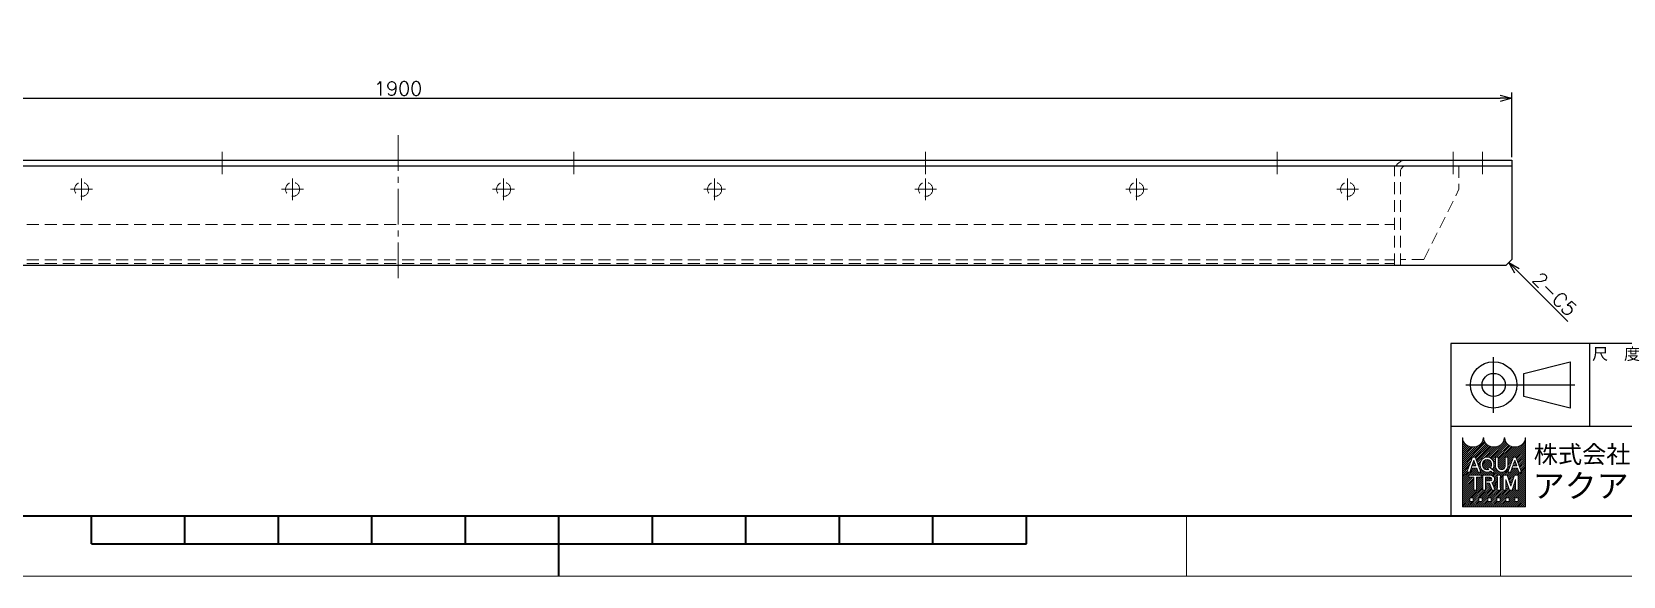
# Model space of a CAD drawing. Header units: millimetres. Extents: x 0 to 3313, y -19 to 2332.
# Drawn here: x 1259 to 2616, y 0 to 465 of the extents above; entities that cross this region are included whole.
import ezdxf
from ezdxf.enums import TextEntityAlignment as Align

# ---------------------------------------------------------------- set-up
doc = ezdxf.new("R2010")
doc.units = ezdxf.units.MM
doc.header["$LTSCALE"] = 1.6
doc.header["$PDMODE"] = 99
doc.header["$PDSIZE"] = 1
doc.linetypes.add('CENTER2', pattern=[28.575000000000003, 19.05, -3.175, 3.175, -3.175])
doc.linetypes.add('HIDDEN', pattern=[9.524999999999999, 6.35, -3.175])
for name, color, linetype, lineweight in [('04_HIDDEN', 2, 'HIDDEN', 13), ('05_CENTER', 4, 'CENTER2', 13), ('08_DIM', 3, 'Continuous', 13), ('90_FRAME', 5, 'Continuous', 35)]:
    doc.layers.add(name, color=color, linetype=linetype, lineweight=lineweight)
doc.layers.add('91_BLANK', color=5, linetype='Continuous', lineweight=0, plot=False)
doc.styles.add('KSS_TXT', font='txt.shx', dxfattribs={"bigfont": 'extfont2.shx'})
doc.styles.add('MS_G', font='MS Gothic.ttf')
doc.styles.add('表題用', font='MS PGothic.ttf')
doc.dimstyles.new('KSS_DIM', dxfattribs={"dimscale": 4, "dimtxt": 3, "dimasz": 2.5, "dimexe": 1.25, "dimexo": 0.625, "dimtad": 1, "dimdsep": 46, "dimtxsty": 'KSS_TXT', "dimblk": 'OPEN30', "dimcen": 0, "dimazin": 2, "dimtfac": 0.75, "dimtmove": 0, "dimatfit": 3, "dimldrblk": 'OPEN30', "dimfxl": 1.25, "dimtolj": 1, "dimarcsym": 0})

# ---------------------------------------------------------------- blocks, each defined once
blk = doc.blocks.new('_Open30')
at = {"color": 0, "linetype": 'ByBlock', "lineweight": -2}
for p, q in [((-1, 0.26794919), (0, 0)), ((0, 0), (-1, -0.26794919)), ((0, 0), (-1, 0))]:
    blk.add_line(p, q, dxfattribs=at)
blk = doc.blocks.new('*D51')
at = {"layer": '08_DIM', "color": 0, "lineweight": -2, "transparency": 16777216}
blk.add_line((2525.595116870199, 260.8145249687673), (2568.916373471121, 217.4932683678451), dxfattribs=at)
at = {"layer": 'Defpoints', "color": 0, "transparency": 16777216}
for p in [(2518.524049058333, 267.8855927806321), (2584.660465605768, 201.7491762331979), (2584.660465605768, 201.7491762331981)]:
    blk.add_point(p, dxfattribs=at)
at = {"layer": '08_DIM', "color": 0, "lineweight": -2, "transparency": 16777216, "xscale": 10, "yscale": 10, "zscale": 10, "rotation": 135}
blk.add_blockref('_Open30', (2518.524049058334, 267.8855927806328), dxfattribs=at)
at = {"layer": '08_DIM', "color": 0, "transparency": 16777216, "insert": (2557.602664972136, 240.8277921470014), "char_height": 12, "attachment_point": 5, "rotation": 315, "style": 'KSS_TXT'}
blk.add_mtext('\\A1;2-C5', dxfattribs=at)
blk = doc.blocks.new('*D63')
at = {"layer": '08_DIM', "color": 0, "lineweight": -2, "transparency": 16777216}
for p, q in [((621.0240490583328, 357.8855927806289), (621.0240490583328, 413.0986022163315)), ((631.0240490583328, 408.0986022163315), (2511.024049055583, 408.0986022163315)), ((2521.024049055583, 357.8855927806308), (2521.024049055583, 413.0986022163315))]:
    blk.add_line(p, q, dxfattribs=at)
at = {"layer": 'Defpoints', "color": 0, "transparency": 16777216}
for p in [(2521.024049055583, 408.0986022163315), (621.0240490583328, 355.3855927806289), (2521.024049055583, 355.3855927806308)]:
    blk.add_point(p, dxfattribs=at)
at = {"layer": '08_DIM', "color": 0, "lineweight": -2, "transparency": 16777216, "xscale": 10, "yscale": 10, "zscale": 10, "rotation": 180}
blk.add_blockref('_Open30', (621.0240490583328, 408.0986022163315), dxfattribs=at)
at = {"layer": '08_DIM', "color": 0, "lineweight": -2, "transparency": 16777216, "xscale": 10, "yscale": 10, "zscale": 10}
blk.add_blockref('_Open30', (2521.024049055583, 408.0986022163315), dxfattribs=at)
at = {"layer": '08_DIM', "color": 0, "transparency": 16777216, "insert": (1571.024049056958, 416.5986022163315), "char_height": 12, "attachment_point": 5, "style": 'KSS_TXT'}
blk.add_mtext('\\A1;1900', dxfattribs=at)

msp = doc.modelspace()

# ---------------------------------------------------------------- hatches: boundary and pattern name
at = {"layer": '90_FRAME', "lineweight": 5}
h = msp.add_hatch(dxfattribs=at)
h.set_pattern_fill('_USER', color=4, scale=1.2, angle=45, pattern_type=0)
h.set_pattern_definition([(45, (2.428014568067738e-06, 3.380257567187072e-07), (-0.8485281374238569, 0.848528137423857), [])])
edge = h.paths.add_edge_path()
edge.add_arc((2532.784011563459, 118.0443029261328), 0.2561589359989652, 90, 180)
edge.add_ellipse((2523.818448803494, 118.0443029261328), major_axis=(-8.709403823964816, 0), ratio=0.8823529411764706, start_angle=360, end_angle=540, ccw=False)
edge.add_arc((2514.85288604353, 118.0443029261328), 0.2561589359989652, 3.187317984128255, 180.0000000000261)
edge.add_ellipse((2505.887323283566, 118.0443029261328), major_axis=(-8.709403823964816, 0), ratio=0.8823529411764706, start_angle=360, end_angle=540, ccw=False)
edge.add_arc((2496.921760523602, 118.0443029261328), 0.2561589359989652, 3.187317984128255, 180)
edge.add_ellipse((2487.956197763638, 118.0443029261328), major_axis=(-8.709403823964816, 0), ratio=0.8823529411764706, start_angle=360, end_angle=540, ccw=False)
edge.add_arc((2478.990635003674, 118.0443029261328), 0.2561589359989652, 3.187317984128255, 90)
edge.add_line((2478.990635003674, 118.3004618621339), (2478.990635003674, 59.12774764637243))
edge.add_line((2478.990635003674, 59.12774764637061), (2532.784011563457, 59.12774764637061))
edge.add_line((2532.784011563459, 59.12774764637061), (2532.784011563459, 118.3004618621303))
h.paths.add_polyline_path([(2487.66487877106, 101.6977199126409), (2489.788746144333, 101.6977199126409), (2494.618467985672, 88.95125125733057), (2494.618467985672, 88.88977311269218), (2492.31913091058, 88.88977311269218), (2491.116768427358, 92.26639753210247), (2486.388088275232, 92.26639753210247), (2487.081315743436, 94.2132054456938), (2490.423540959158, 94.2132054456938), (2488.726812457696, 98.97817023052949), (2485.134494004816, 88.88977311269218), (2482.835156929721, 88.88977311269218), (2482.835156929721, 88.95125125733057)], flags=16)
edge = h.paths.add_edge_path(flags=16)
edge.add_ellipse((2499.963838488116, 96.06222332066272), major_axis=(-5.8916555279762, 0), ratio=0.9565217391304346, start_angle=180, end_angle=360, ccw=False)
edge.add_line((2505.855494016092, 96.06222332066272), (2505.855494016092, 94.52526970466852))
edge.add_ellipse((2499.963838488116, 94.52526970466852), major_axis=(-5.8916555279762, 0), ratio=0.9565217391304346, start_angle=142.1052553177129, end_angle=180, ccw=False)
edge.add_line((2504.613182037477, 91.06387544701602), (2502.962457058112, 92.42409125054064))
edge.add_ellipse((2499.963838488116, 94.67598871228392), major_axis=(3.75679118758396, 0), ratio=0.9950358206786509, start_angle=-37.0427632869818, end_angle=0)
edge.add_line((2503.720624959607, 94.67584359503917), (2503.720624959607, 95.91150431304732))
edge.add_ellipse((2499.963838488116, 95.91150431304732), major_axis=(3.75678647149081, 0), ratio=0.9947182625257321, start_angle=360, end_angle=540)
edge.add_line((2496.207052016625, 95.91150431304732), (2496.207052016625, 94.6758569709159))
edge.add_ellipse((2499.963838488116, 94.67598871228392), major_axis=(3.75679118758396, 0), ratio=0.9950358206786509, start_angle=-180, end_angle=-65.75794872216291)
edge.add_line((2501.506348242825, 91.26747993830713), (2500.4603937385, 92.28544412584733))
edge.add_line((2500.460393738498, 92.28544412584552), (2501.595038929112, 93.49027929634349))
edge.add_line((2501.595038929112, 93.4902792963453), (2506.339262864996, 89.58098583213132))
edge.add_line((2506.339262864994, 89.5809858321295), (2504.856736798023, 88.00674962027688))
edge.add_line((2504.856736798026, 88.0067496202787), (2503.07578545746, 89.74004172519153))
edge.add_ellipse((2499.963838488116, 94.52526970466852), major_axis=(-5.8916555279762, 0), ratio=0.9565217391304346, start_angle=0, end_angle=121.88362473889401, ccw=False)
edge.add_line((2494.07218296014, 94.52526970466852), (2494.07218296014, 96.06222332066272))
h.paths.add_polyline_path([(2494.999432772534, 86.32818375270244), (2494.999432772534, 84.5350712007089), (2491.157048732549, 84.5350712007089, 0.4142135623730951), (2490.900889796548, 84.27891226470956), (2490.900889796548, 73.52023695275375), (2488.59545937256, 73.52023695275375), (2488.59545937256, 84.27891226470956, 0.4142135623730951), (2488.339300436562, 84.5350712007089), (2484.496916396577, 84.5350712007089), (2484.496916396577, 86.32818375270244)], flags=16)
edge = h.paths.add_edge_path(flags=16)
edge.add_line((2496.459497088164, 86.32818375270244), (2502.35115261614, 86.32818375270244))
edge.add_ellipse((2502.351152616136, 82.95894590900161), major_axis=(-4.134945875879031, 7.595772347314229e-16), ratio=0.8148203011203055, start_angle=111.38697473498539, end_angle=270, ccw=False)
edge.add_arc((2502.985257251928, 78.39289031076214), 1.674818033710892, 22.272952259934925, 58.5531130129101, ccw=False)
edge.add_line((2504.535115011853, 79.02767875586642), (2506.742257428013, 73.62270052715348))
edge.add_line((2506.742257428015, 73.62270052715348), (2506.742257428015, 73.52023695275375))
edge.add_line((2506.742257428015, 73.52023695275375), (2504.257515748826, 73.52023695275375))
edge.add_line((2504.257515748826, 73.52023695275375), (2502.307650511496, 78.94771842802538))
edge.add_arc((2501.357145190688, 78.56507232130707), 1.02463574399587, 21.92829786654815, 90)
edge.add_line((2501.357145190688, 79.58970806530078), (2498.841775192951, 79.58970806530078))
edge.add_line((2498.84177519295, 79.58970806530078), (2498.84177519295, 81.38282061729433))
edge.add_line((2498.84177519295, 81.38282061729433), (2502.658543339333, 81.38282061729433))
edge.add_arc((2502.603584884776, 82.95894590900161), 1.577083183248922, 271.9970571044071, 448.0029428955929)
edge.add_line((2502.658543339339, 84.5350712007089), (2498.764927512154, 84.5350712007089))
edge.add_line((2498.764927512153, 84.5350712007089), (2498.764927512153, 73.52023695275375))
edge.add_line((2498.764927512153, 73.52023695275375), (2496.459497088162, 73.52023695275375))
edge.add_line((2496.459497088164, 73.52023695275375), (2496.459497088164, 86.32818375270244))
h.paths.add_polyline_path([(2507.039615355666, 101.6977199126409), (2509.345045779658, 101.6977199126409), (2509.345045779658, 94.52526970466852, 0.175030561155744), (2510.36206541662, 91.58973104410461, 0.2571496110314638), (2514.475840606674, 91.58973104410461, 0.1750305611562702), (2515.492860243632, 94.52526970467761), (2515.492860243632, 101.6977199126409), (2517.798290667624, 101.6977199126409), (2517.798290667624, 94.06187212229952, -0.3793912406243967), (2512.803191415643, 88.88977311269218), (2512.034714607643, 88.88977311269218, -0.3793912406243716), (2507.039615355666, 94.06187212229952)], flags=16)
h.paths.add_polyline_path([(2508.684833381887, 86.32818375270244), (2511.502581677878, 86.32818375270244), (2511.502581677878, 84.5350712007089, 0.4142135623730951), (2511.24642274188, 84.27891226470956), (2511.24642274188, 75.56950844074481, 0.4142135623730951), (2511.502581677878, 75.3133495047473), (2511.502581677878, 73.52023695275375), (2508.684833381887, 73.52023695275375), (2508.684833381887, 75.3133495047473, 0.4142135623730951), (2508.940992317888, 75.56950844074481), (2508.940992317888, 84.27891226470956, 0.4142135623730951), (2508.684833381887, 84.5350712007089)], flags=16)
h.paths.add_polyline_path([(2513.810508226824, 86.32818375270244), (2517.155838741566, 86.32818375270244), (2520.214481626799, 77.0259742398407), (2523.273124512032, 86.32818375270244), (2526.620577930842, 86.32818375270244), (2526.620577930842, 73.52023695275375), (2524.315147506853, 73.52023695275375), (2524.315147506853, 82.48579971271784), (2521.367196838795, 73.52023695275375), (2519.061766414806, 73.52023695275375), (2516.113815746744, 82.48579971271784), (2516.115938650817, 73.52023695275375), (2513.810508226824, 73.52023695275375)], flags=16)
h.paths.add_polyline_path([(2522.498218294798, 101.6977199126409), (2524.622085668072, 101.6977199126409), (2529.451807509411, 88.95125125733057), (2529.451807509411, 88.88977311269218), (2527.152470434315, 88.88977311269218), (2525.950107951097, 92.26639753210247), (2521.221427798971, 92.26639753210247), (2521.914655267171, 94.2132054456938), (2525.256880482897, 94.2132054456938), (2523.560151981435, 98.97817023052949), (2519.967833528551, 88.88977311269218), (2517.668496453456, 88.88977311269218), (2517.668496453456, 88.95125125733057)], flags=16)
h.paths.add_polyline_path([(2485.138449467651, 66.81251572633983), (2488.212356699636, 66.81251572633983), (2488.212356699636, 63.73860849435323), (2485.138449467651, 63.73860849435323)], flags=16)
h.paths.add_polyline_path([(2492.82321754762, 66.81251572633983), (2495.897124779605, 66.81251572633983), (2495.897124779605, 63.73860849435323), (2492.82321754762, 63.73860849435323)], flags=16)
h.paths.add_polyline_path([(2500.507985627589, 66.81251572633983), (2503.581892859574, 66.81251572633983), (2503.581892859574, 63.73860849435323), (2500.507985627589, 63.73860849435323)], flags=16)
h.paths.add_polyline_path([(2508.192753707558, 66.81251572633983), (2511.266660939543, 66.81251572633983), (2511.266660939543, 63.73860849435323), (2508.192753707558, 63.73860849435323)], flags=16)
h.paths.add_polyline_path([(2515.877521787528, 66.81251572633983), (2518.951429019512, 66.81251572633983), (2518.951429019512, 63.73860849435323), (2515.877521787528, 63.73860849435323)], flags=16)
h.paths.add_polyline_path([(2523.562289867497, 66.81251572633983), (2526.636197099482, 66.81251572633983), (2526.636197099482, 63.73860849435323), (2523.562289867497, 63.73860849435323)], flags=16)

# ---------------------------------------------------------------- linework, layer by layer
at = {"color": 0}
msp.add_line((621.0240490583328, 350.3855551031447), (2521.024049055583, 350.3855551031447), dxfattribs=at)
msp.add_lwpolyline([(621.0240490583328, 355.3855927806289), (2521.024049058333, 355.3855927806308), (2521.024049058333, 270.3855927806308), (2516.024049058333, 265.3855927806308), (626.0240490583292, 265.3855927806289), (621.0240490583292, 270.3855927806289)], close=True, dxfattribs=at)
at = {"layer": '04_HIDDEN'}
for p, q in [((2431.024049055583, 355.3855927806289), (2521.024049055583, 355.3855927806289)), ((2521.024049055583, 355.3855927806289), (2521.024049055583, 350.3855927806289)), ((721.0240490583328, 350.3855551031429), (2421.024049055583, 350.3855551031447)), ((2421.024049055583, 265.3855927806289), (2421.024049055583, 350.3855551031447)), ((2426.024049055583, 265.3855927806289), (2426.024049055583, 345.3855927806289)), ((2431.024049055583, 350.3855927806289), (2521.024049055583, 350.3855927806289)), ((2476.024049058329, 350.3855551031447), (2476.024049058329, 330.3855551031447)), ((2446.024049058329, 270.3855551031447), (2476.024049058329, 330.3855551031447)), ((721.0240490583346, 270.1246927795564), (2421.024049055583, 270.1246927795492)), ((721.0240490583346, 267.0746927795553), (2421.024049055583, 267.0746927795499)), ((2426.024049055583, 265.3855927806289), (2421.024049055583, 265.3855927806289)), ((2446.024049058329, 270.3855551031447), (2426.024049058333, 270.3855551031447))]:
    msp.add_line(p, q, dxfattribs=at)
at = {"layer": '04_HIDDEN', "color": 3}
msp.add_line((721.0240490583328, 300.385555104127), (2421.024049055583, 300.385555104127), dxfattribs=at)
at = {"layer": '04_HIDDEN'}
for centre in [(1301.024049055764, 330.3855927806271), (1481.024049055764, 330.3855927806271), (1661.024049058144, 330.3855927806271), (1841.024049058144, 330.3855927806271), (2021.024049058144, 330.3855927806271), (2201.024049058144, 330.3855927806271), (2381.024049058144, 330.3855927806271)]:
    msp.add_circle(centre, 6, dxfattribs=at)
for radius in [10, 5]:
    msp.add_arc((2431.024049055583, 345.3855927806289), radius, 90, 180, dxfattribs=at)
at = {"layer": '05_CENTER'}
for p, q in [((1571.024049058333, 376.5316784327761), (1571.024049058333, 249.9960576336607)), ((1421.02404905858, 362.4829889091361), (1421.02404905858, 343.1968710345882)), ((1721.024049055335, 362.4829889091379), (1721.024049055335, 343.19687103459)), ((2021.024049055335, 362.4829889091379), (2021.024049055335, 343.19687103459)), ((2321.024049055335, 362.4829889091379), (2321.024049055335, 343.19687103459)), ((2471.024049055583, 362.4829889091361), (2471.024049055583, 343.1968710345882)), ((2496.024049055583, 362.4829889091361), (2496.024049055583, 343.1968710345882)), ((1301.024049055764, 339.7266435920155), (1301.024049055764, 321.0445419692151)), ((1481.024049055764, 339.7266435920155), (1481.024049055764, 321.0445419692151)), ((1661.024049058144, 339.7266435920155), (1661.024049058144, 321.0445419692151)), ((1841.024049058144, 339.7266435920155), (1841.024049058144, 321.0445419692151)), ((2021.024049058144, 339.7266435920155), (2021.024049058144, 321.0445419692151)), ((2201.024049058144, 339.7266435920155), (2201.024049058144, 321.0445419692151)), ((2381.024049058144, 339.7266435920155), (2381.024049058144, 321.0445419692151)), ((1291.682998244376, 330.3855927806271), (1310.365099867182, 330.3855927806271)), ((1471.682998244376, 330.3855927806271), (1490.365099867182, 330.3855927806271)), ((1670.365099869532, 330.3855927806271), (1651.682998246726, 330.3855927806271)), ((1850.365099869532, 330.3855927806271), (1831.682998246726, 330.3855927806271)), ((2030.365099869532, 330.3855927806271), (2011.682998246726, 330.3855927806271)), ((2210.365099869532, 330.3855927806271), (2191.682998246726, 330.3855927806271)), ((2390.365099869532, 330.3855927806271), (2371.682998246726, 330.3855927806271))]:
    msp.add_line(p, q, dxfattribs=at)
at = {"layer": '90_FRAME', "color": 0, "lineweight": 25}
for p, q in [((2587.755724910732, 127.9873387531256), (2587.755724910732, 198.7016244671281)), ((2505.585724911065, 139.5844816102249), (2505.585724911065, 187.1044816100325)), ((2481.825724911161, 163.3444816101251), (2574.885724910784, 163.3444816101251)), ((2793.384296338414, 127.9873387531256), (2468.955724911213, 127.9873387531256))]:
    msp.add_line(p, q, dxfattribs=at)
at = {"layer": '90_FRAME', "color": 4, "lineweight": 5}
for p, q in [((2478.990635003674, 59.12774764637061), (2478.990635003674, 118.3004618621339)), ((2532.784011563459, 118.3004618621339), (2532.784011563459, 59.12774764637061)), ((2482.835156929721, 88.95125125733057), (2487.66487877106, 101.6977199126409)), ((2485.134494004816, 88.88977311269218), (2488.726812457696, 98.97817023052949)), ((2487.66487877106, 101.6977199126409), (2489.788746144333, 101.6977199126409)), ((2490.423540959158, 94.2132054456938), (2488.726812457696, 98.97817023052949)), ((2494.618467985672, 88.95125125733057), (2489.788746144333, 101.6977199126409)), ((2494.07218296014, 96.06222332066272), (2494.07218296014, 94.52526970466852)), ((2496.207052016625, 95.91150431304732), (2496.207052016625, 94.68194142025231)), ((2503.720624959607, 95.91150431304732), (2503.720624959607, 94.68194142025231)), ((2505.855494016092, 96.06222332066272), (2505.855494016092, 94.52526970466852)), ((2507.039615355666, 94.06187212229952), (2507.039615355666, 101.6977199126409)), ((2509.345045779658, 101.6977199126409), (2507.039615355666, 101.6977199126409)), ((2509.345045779658, 94.52526970466852), (2509.345045779658, 101.6977199126409)), ((2515.492860243632, 94.52526970466852), (2515.492860243632, 101.6977199126409)), ((2515.492860243632, 101.6977199126409), (2517.798290667624, 101.6977199126409)), ((2517.668496453456, 88.95125125733057), (2522.498218294798, 101.6977199126409)), ((2517.798290667624, 94.06187212229952), (2517.798290667624, 101.6977199126409)), ((2519.967833528551, 88.88977311269218), (2523.560151981435, 98.97817023052949)), ((2522.498218294798, 101.6977199126409), (2524.622085668072, 101.6977199126409)), ((2525.256880482897, 94.2132054456938), (2523.560151981435, 98.97817023052949)), ((2529.451807509411, 88.95125125733057), (2524.622085668072, 101.6977199126409)), ((2482.835156929721, 88.88977311269218), (2482.835156929721, 88.95125125733057)), ((2482.835156929721, 88.95125125733057), (2482.835156929721, 88.95125125733057)), ((2482.835156929721, 88.88977311269218), (2482.835156929721, 88.95125125733057)), ((2482.835156929721, 88.88977311269218), (2485.134494004816, 88.88977311269218)), ((2484.496916396577, 86.32818375270244), (2494.999432772534, 86.32818375270244)), ((2484.496916396577, 86.32818375270244), (2484.496916396577, 84.5350712007089)), ((2484.496916396577, 84.5350712007089), (2488.339300436562, 84.5350712007089)), ((2486.388088275232, 92.26639753210247), (2487.081315743436, 94.2132054456938)), ((2486.388088275232, 92.26639753210247), (2491.116768427358, 92.26639753210247)), ((2487.081315743436, 94.2132054456938), (2490.423540959158, 94.2132054456938)), ((2488.59545937256, 73.52023695275375), (2488.59545937256, 84.27891226470956)), ((2490.900889796548, 73.52023695275375), (2490.900889796548, 84.27891226470956)), ((2492.31913091058, 88.88977311269218), (2491.116768427358, 92.26639753210247)), ((2491.157048732549, 84.5350712007089), (2494.999432772534, 84.5350712007089)), ((2494.618467985672, 88.88977311269218), (2492.31913091058, 88.88977311269218)), ((2494.618467985672, 88.88977311269218), (2494.618467985672, 88.95125125733057)), ((2494.999432772534, 86.32818375270244), (2494.999432772534, 84.5350712007089)), ((2496.459497088164, 86.32818375270244), (2496.459497088164, 73.52023695275375)), ((2496.459497088164, 86.32818375270244), (2502.351152616136, 86.32818375270244)), ((2498.764927512153, 73.52023695275375), (2498.764927512153, 84.5350712007089)), ((2498.764927512153, 84.5350712007089), (2502.658543339339, 84.5350712007089)), ((2500.460393738498, 92.28544412584552), (2501.595038929112, 93.4902792963453)), ((2500.460393738498, 92.28544412584552), (2501.506348242825, 91.26747993830713)), ((2501.595038929112, 93.4902792963453), (2506.339262864994, 89.5809858321295)), ((2502.962457058112, 92.42409125054064), (2504.613182037477, 91.06387544701602)), ((2503.07578545746, 89.74004172519153), (2504.856736798026, 88.0067496202787)), ((2504.856736798026, 88.0067496202787), (2506.339262864994, 89.5809858321295)), ((2508.684833381887, 86.32818375270244), (2511.502581677878, 86.32818375270244)), ((2508.684833381887, 86.32818375270244), (2508.684833381887, 84.5350712007089)), ((2508.940992317888, 75.56950844074481), (2508.940992317888, 84.27891226470956)), ((2511.24642274188, 75.56950844074481), (2511.24642274188, 84.27891226470956)), ((2511.502581677878, 86.32818375270244), (2511.502581677878, 84.5350712007089)), ((2512.803191415643, 88.88977311269218), (2512.034714607647, 88.88977311269218)), ((2513.810508226824, 86.32818375270244), (2513.810508226824, 73.52023695275375)), ((2513.810508226824, 86.32818375270244), (2517.155838741566, 86.32818375270244)), ((2516.115938650817, 73.52023695275375), (2516.113815746744, 82.48579971271784)), ((2519.061766414806, 73.52023695275375), (2516.113815746744, 82.48579971271784)), ((2520.214481626799, 77.0259742398407), (2517.155838741566, 86.32818375270244)), ((2517.668496453456, 88.88977311269218), (2517.668496453456, 88.95125125733057)), ((2517.668496453456, 88.95125125733057), (2517.668496453456, 88.95125125733057)), ((2517.668496453456, 88.88977311269218), (2517.668496453456, 88.95125125733057)), ((2517.668496453456, 88.88977311269218), (2519.967833528551, 88.88977311269218)), ((2520.214481626799, 77.0259742398407), (2523.273124512032, 86.32818375270244)), ((2521.221427798971, 92.26639753210247), (2521.914655267171, 94.2132054456938)), ((2521.221427798971, 92.26639753210247), (2525.950107951097, 92.26639753210247)), ((2521.367196838795, 73.52023695275375), (2524.315147506853, 82.48579971271784)), ((2521.914655267171, 94.2132054456938), (2525.256880482897, 94.2132054456938)), ((2526.620577930842, 86.32818375270244), (2523.273124512032, 86.32818375270244)), ((2524.315147506853, 82.48579971271784), (2524.315147506853, 73.52023695275375)), ((2527.152470434315, 88.88977311269218), (2525.950107951097, 92.26639753210247)), ((2526.620577930842, 73.52023695275375), (2526.620577930842, 86.32818375270244)), ((2529.451807509411, 88.88977311269218), (2527.152470434315, 88.88977311269218)), ((2529.451807509411, 88.88977311269218), (2529.451807509411, 88.95125125733057)), ((2488.59545937256, 73.52023695275375), (2490.900889796548, 73.52023695275375)), ((2496.459497088164, 73.52023695275375), (2498.764927512153, 73.52023695275375)), ((2498.84177519295, 79.58970806530078), (2498.84177519295, 81.38282061729433)), ((2498.84177519295, 81.38282061729433), (2502.658543339339, 81.38282061729433)), ((2498.84177519295, 79.58970806530078), (2501.357145190688, 79.58970806530078)), ((2502.307650511496, 78.94771842802538), (2504.257515748826, 73.52023695275375)), ((2504.257515748826, 73.52023695275375), (2506.742257428015, 73.52023695275375)), ((2504.535115011853, 79.02767875586824), (2506.742257428015, 73.62270052715348)), ((2506.742257428015, 73.62270052715348), (2506.742257428015, 73.52023695275375)), ((2508.684833381887, 73.52023695275375), (2508.684833381887, 75.3133495047473)), ((2508.684833381887, 73.52023695275375), (2511.502581677878, 73.52023695275375)), ((2511.502581677878, 73.52023695275375), (2511.502581677878, 75.3133495047473)), ((2513.810508226824, 73.52023695275375), (2516.115938650817, 73.52023695275375)), ((2519.061766414806, 73.52023695275375), (2521.367196838795, 73.52023695275375)), ((2524.315147506853, 73.52023695275375), (2526.620577930842, 73.52023695275375)), ((2532.784011563459, 59.12774764637061), (2478.990635003674, 59.12774764637061)), ((2485.138449467651, 66.81251572633983), (2488.212356699636, 66.81251572633983)), ((2485.138449467651, 66.81251572633983), (2485.138449467651, 63.73860849435323)), ((2488.212356699636, 63.73860849435323), (2485.138449467651, 63.73860849435323)), ((2488.212356699636, 66.81251572633983), (2488.212356699636, 63.73860849435323)), ((2492.82321754762, 66.81251572633983), (2495.897124779605, 66.81251572633983)), ((2492.82321754762, 66.81251572633983), (2492.82321754762, 63.73860849435323)), ((2495.897124779605, 63.73860849435323), (2492.82321754762, 63.73860849435323)), ((2495.897124779605, 66.81251572633983), (2495.897124779605, 63.73860849435323)), ((2500.507985627589, 66.81251572633983), (2503.581892859574, 66.81251572633983)), ((2500.507985627589, 66.81251572633983), (2500.507985627589, 63.73860849435323)), ((2503.581892859574, 63.73860849435323), (2500.507985627589, 63.73860849435323)), ((2503.581892859574, 66.81251572633983), (2503.581892859574, 63.73860849435323)), ((2508.192753707558, 66.81251572633983), (2511.266660939543, 66.81251572633983)), ((2508.192753707558, 66.81251572633983), (2508.192753707558, 63.73860849435323)), ((2511.266660939543, 63.73860849435323), (2508.192753707558, 63.73860849435323)), ((2511.266660939543, 66.81251572633983), (2511.266660939543, 63.73860849435323)), ((2515.877521787528, 66.81251572633983), (2518.951429019512, 66.81251572633983)), ((2515.877521787528, 66.81251572633983), (2515.877521787528, 63.73860849435323)), ((2518.951429019512, 63.73860849435323), (2515.877521787528, 63.73860849435323)), ((2518.951429019512, 66.81251572633983), (2518.951429019512, 63.73860849435323)), ((2526.636197099482, 66.81251572633983), (2523.562289867497, 66.81251572633983)), ((2523.562289867497, 66.81251572633983), (2523.562289867497, 63.73860849435323)), ((2523.562289867497, 63.73860849435323), (2526.636197099482, 63.73860849435323)), ((2526.636197099482, 66.81251572633983), (2526.636197099482, 63.73860849435323))]:
    msp.add_line(p, q, dxfattribs=at)
at = {"layer": '90_FRAME'}
for p, q in [((1309.341096342836, 27.68619589638555), (1309.341096342836, 51.61591018200809)), ((1389.106810628231, 27.68619589638555), (1389.106810628231, 51.61591018200809)), ((1468.872524913625, 27.68619589638555), (1468.872524913625, 51.61591018200809)), ((1548.63823919901, 27.68619589638555), (1548.63823919901, 51.61591018200809)), ((1628.403953484405, 27.68619589638555), (1628.403953484405, 51.61591018200809)), ((1708.169667769799, -1.126752522395691e-07), (1708.169667769799, 51.61591018200808)), ((1787.935382055184, 27.68619589638555), (1787.935382055184, 51.61591018200809)), ((1867.701096340579, 27.68619589638555), (1867.701096340579, 51.61591018200809)), ((1947.466810625973, 27.68619589638555), (1947.466810625973, 51.61591018200809)), ((2027.232524911368, 27.68619589638555), (2027.232524911368, 51.61591018200809)), ((2106.998239196764, 27.68619589638555), (2106.998239196764, 51.61591018200809)), ((1309.341096342836, 27.68619589638555), (2106.998239196764, 27.68619589638555))]:
    msp.add_line(p, q, dxfattribs=at)
at = {"layer": '90_FRAME', "color": 4, "lineweight": 13}
for p, q in [((2243.636907767629, -1.126752522395691e-07), (2243.636907767629, 51.61591018200809)), ((2511.370527766548, -1.126752522395691e-07), (2511.370527766548, 51.61591018200809))]:
    msp.add_line(p, q, dxfattribs=at)
at = {"layer": '90_FRAME'}
msp.add_lwpolyline([(155.3836106315844, 51.61591018200809), (3260.955724908015, 51.61591018200807), (3260.955724908015, 2271.831485601825), (155.3836106315844, 2271.831485601825)], close=True, dxfattribs=at)
at = {"layer": '90_FRAME', "color": 0, "lineweight": 25}
msp.add_lwpolyline([(2468.955724911213, 51.61591018200807), (3260.955724908015, 51.61591018200807), (3260.955724908015, 198.7016244671281), (2468.955724911213, 198.7016244671281)], close=True, dxfattribs=at)
msp.add_lwpolyline([(2531.325724910964, 173.2444816100865), (2570.925724910803, 183.1444816100479), (2570.925724910803, 143.5444816102095), (2531.325724910964, 153.4444816101673), (2531.325724910964, 173.2444816100865)], dxfattribs=at)
for radius in [19.79999999992, 9.89999999996]:
    msp.add_circle((2505.585724911065, 163.3444816101251), radius, dxfattribs=at)
at = {"layer": '90_FRAME', "color": 4, "lineweight": 5}
for centre, radius, start, end in [((2478.990635003674, 118.0443029261328), 0.2561589359989652, 0, 90), ((2496.921760523602, 118.0443029261328), 0.2561589359989652, 0, 180), ((2496.921760523602, 118.0443029261328), 0.2561589359989652, 0, 90), ((2514.85288604353, 118.0443029261328), 0.2561589359989652, 0, 180), ((2532.784011563459, 118.0443029261328), 0.2561589359989652, 90, 180), ((2488.339300436562, 84.27891226470956), 0.2561589359989652, 0, 90), ((2491.157048732549, 84.27891226470956), 0.2561589359989652, 90, 180), ((2502.603584884776, 82.95894590900161), 1.577083183248922, 271.997057104354, 88.00294289554164), ((2512.454759294769, 94.29357091348675), 5.420098542558598, 182.4500309922613, 265.5552572885243), ((2508.684833381887, 84.27891226470956), 0.2561589359989652, 0, 90), ((2513.917997784466, 94.46562951004444), 4.573340900382642, 179.2527938813868, 218.9645718468802), ((2512.418953011647, 95.3246657339073), 4.263862534800127, 241.157727808319, 298.842272191681), ((2511.502581677878, 84.27891226470956), 0.2561589359989652, 90, 180), ((2512.383146728521, 94.29357091348675), 5.420098542558598, 274.4447427114757, 357.5499690077386), ((2510.919908238824, 94.46562951004444), 4.573340900382127, 321.0354281531198, 0.7472061186132525), ((2501.357145190688, 78.56507232130707), 1.024635743995861, 21.92829786655025, 90), ((2502.985257251928, 78.39289031076214), 1.674818033710921, 22.27295225998095, 58.55311301286322), ((2508.684833381887, 75.56950844074481), 0.2561589359989652, 270, 0), ((2511.502581677878, 75.56950844074481), 0.2561589359989652, 180, 270)]:
    msp.add_arc(centre, radius, start, end, dxfattribs=at)
for centre, major_axis, ratio, start_param, end_param in [((2487.956197763638, 118.0443029261328), (-8.709403823964816, 0), 0.8823529411764706, 6.283185307179586, 9.42477796076938), ((2505.887323283566, 118.0443029261328), (-8.709403823964816, 0), 0.8823529411764706, 6.283185307179586, 9.42477796076938), ((2523.818448803494, 118.0443029261328), (-8.709403823964816, 0), 0.8823529411764706, 6.283185307179586, 9.42477796076938), ((2499.963838488116, 96.06222332066272), (-5.8916555279762, 0), 0.9565217391304346, 3.141592653589793, 6.283185307179586), ((2499.963838488116, 95.91150431304732), (3.75678647149081, 0), 0.9947182625257321, 6.283185307179586, 9.42477796076938), ((2502.351152616136, 82.95894590900161), (-4.134945875879031, 7.595772347314198e-16), 0.8148203011203053, 1.944069452961235, 4.71238898038469)]:
    msp.add_ellipse(centre, major_axis=major_axis, ratio=ratio, start_param=start_param, end_param=end_param, dxfattribs=at)
at = {"layer": '90_FRAME', "color": 4, "lineweight": 5, "extrusion": (0, 0, -1)}
for centre, major_axis, ratio, start_param, end_param in [((2499.963838488116, 94.52526970466852), (-5.8916555279762, 0), 0.9565217391304346, 4.155914751220672, 6.283185307179586), ((2499.963838488116, 94.67598871228392), (3.75679118758396, 0), 0.9950358206786509, 7.430878021738927, 9.42477796076938), ((2499.963838488116, 94.67598871228392), (3.75679118758396, 0), 0.9950358206786509, 6.283185307179586, 6.929703490574296), ((2499.963838488116, 94.52526970466852), (-5.8916555279762, 0), 0.9565217391304346, 3.141592653589793, 3.802980717498315)]:
    msp.add_ellipse(centre, major_axis=major_axis, ratio=ratio, start_param=start_param, end_param=end_param, dxfattribs=at)
at = {"layer": '91_BLANK'}
msp.add_lwpolyline([(-8.093381893559126e-07, -1.126752522395691e-07), (3312.803439188015, -1.126752522395691e-07), (3312.803439188015, 2331.679199898026), (-8.093381893559126e-07, 2331.679199898026)], close=True, dxfattribs=at)

# ---------------------------------------------------------------- texts
at = {"layer": '90_FRAME', "color": 0, "style": '表題用'}
msp.add_text('尺\u3000度', height=10, dxfattribs=at).set_placement((2589.549799594189, 189.8447367927615), align=Align.MIDDLE_LEFT)
at = {"layer": '90_FRAME', "color": 4, "style": 'MS_G'}
msp.add_text('株式会社', height=15.12154285708176, dxfattribs=at).set_placement((2581.022604109666, 104.1125202362896), align=Align.MIDDLE_CENTER)
msp.add_text('アクアトリム', height=20, dxfattribs=at).set_placement((2538.936777746122, 67.18053213663848))

# ---------------------------------------------------------------- dimensions: what is measured, and where the dimension line sits
at = {"layer": '08_DIM'}
dim = msp.add_linear_dim(base=(2521.024049055583, 408.0986022163315), p1=(621.0240490583328, 355.3855927806289), p2=(2521.024049055583, 355.3855927806308), dimstyle='KSS_DIM', override={"dimarcsym": 1}, dxfattribs=at)
dim.commit()
dim.dimension.update_dxf_attribs({"geometry": '*D63', "text_midpoint": (1571.024049056958, 416.5986022163315)})
dim = msp.add_aligned_dim(p1=(2518.524049058333, 267.8855927806321), p2=(2584.660465605768, 201.749176233198), distance=8.751591244047194e-14, text='2-C5', dimstyle='KSS_DIM', override={"dimse1": 1, "dimse2": 1, "dimsd2": 1, "dimarcsym": 1}, dxfattribs=at)
dim.commit()
dim.dimension.update_dxf_attribs({"geometry": '*D51', "text_midpoint": (2557.602664972136, 240.827792147001)})

doc.saveas('drawing.dxf')
